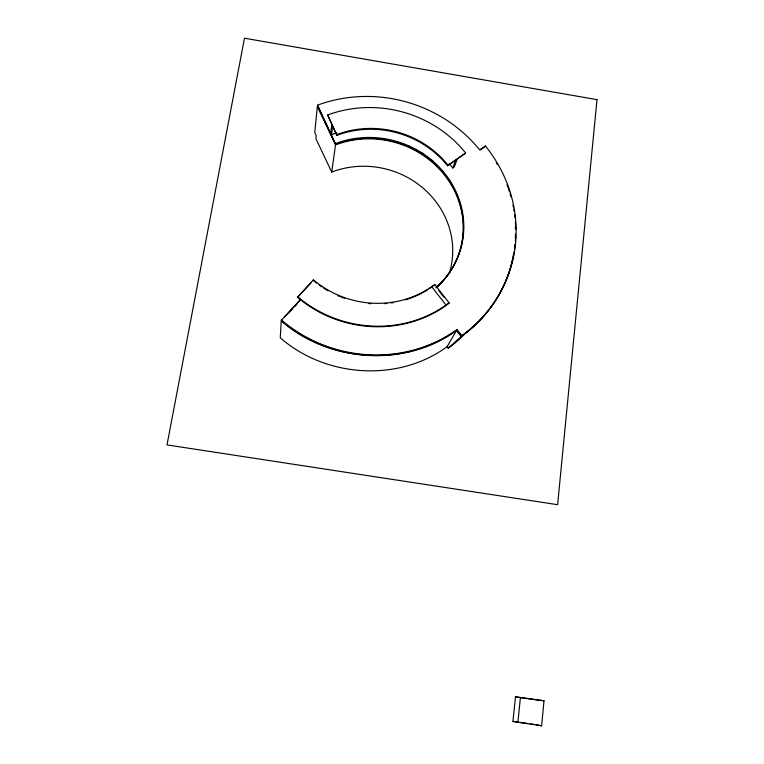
<?xml version="1.0" encoding="UTF-8"?>
<svg xmlns="http://www.w3.org/2000/svg" width="764" height="764" viewBox="0 0 764 764"><rect width="100%" height="100%" fill="white"/><g stroke="black" fill="none" stroke-linecap="round" stroke-linejoin="round"><path stroke-width="1.15" d="M300.491 299.402L281.238 320.498A137.587 128.39 15.5 0 0 456.738 330.105L461.485 336.189A145.236 135.543 15.5 0 0 514.22 251.366M297.54 297.263L313.402 279.805A93.428 86.972 15.6 0 0 431.65 286.653L434.811 284.6L449.184 302.983L445.727 305.648A116.615 108.593 15.6 0 1 297.54 297.263L310.948 282.957M541.609 725.8L544.006 700.76L515.471 696.854L512.959 721.426L541.609 725.8L536.223 724.721M461.485 336.189L461.8 335.663A145.466 135.725 15.5 0 0 485.388 145.962L479.63 149.849A137.797 128.572 15.5 0 0 317.48 105.174L335.616 144.281A91.699 85.549 15.5 0 1 447.914 178.786A91.699 85.549 15.5 0 1 435.948 287.923M517.887 722.438L520.427 697.389M327.67 115.011L336.876 135.352A93.284 86.848 15.6 0 1 447.57 165.778L465.658 153.001A116.806 108.746 15.6 0 0 327.67 115.011L336.876 135.352M330.755 133.051L331.824 124.78M332.598 126.404L331.519 134.655A102.366 95.49 15.5 0 1 336.752 132.85M313.402 279.805L313.316 280.436A93.284 86.848 15.6 0 0 316.611 283.11M331.71 172.072L335.53 144.883L317.327 106.664L314.768 132.564L316.21 135.591L315.895 138.647L331.71 172.072A86.771 81.452 15.3 0 1 423.418 188.422A86.771 81.452 15.3 0 1 449.242 273.598M335.616 144.281L317.48 105.174M447.57 165.778L465.658 153.001M449.232 163.763A102.366 95.49 15.5 0 1 452.794 167.984L455.736 160.268M457.216 159.275L454.255 167.001L452.794 167.984M485.054 146.755L485.388 145.962M429.693 288.42A93.284 86.848 15.6 0 0 431.383 287.264L431.65 286.653L446.023 305.065L445.727 305.648M434.811 284.6L431.383 287.264M456.738 330.105L457.044 329.57L461.8 335.663M284.437 317.079L296.432 304.263M298.027 302.554L300.433 299.994M288.4 313.23L292.402 308.962M294.789 306.402L297.186 303.843M461.246 336.59L456.394 330.592L447.093 346.789L448.239 348.222L461.246 336.59A145.074 135.4 15.5 0 0 508.919 272.414M448.239 348.222L452.393 345.099A132.783 124.589 15.3 0 0 463.71 335.043M447.723 346.245C398.732 382.64 325.76 377.693 280.273 337.783L281.219 320.918C328.998 362.709 405.531 368.114 457.063 330.019M480.26 149.983L484.089 147.395M449.184 302.983L446.023 305.065A116.806 108.746 15.6 0 1 297.597 296.661M539.69 700.273L544.006 700.76M515.471 696.854L538.61 700.158M512.959 721.426L517.61 722.085M519.94 722.41L528.086 723.565M530.407 723.89L533.902 724.387M438.842 290.712L443.865 297.139M510.495 267.343A145.074 135.4 15.5 0 1 509.254 271.401M515.337 226.574A145.074 135.4 15.5 0 1 515.413 228.684M515.442 233.965A145.074 135.4 15.5 0 1 515.318 238.187M514.86 244.509A145.074 135.4 15.5 0 1 514.64 246.61M513.398 254.975A145.074 135.4 15.5 0 1 513.007 257.057M512.577 259.13A145.074 135.4 15.5 0 1 510.791 266.33M335.53 144.883A91.594 85.463 15.5 0 1 440.713 170.553A91.594 85.463 15.5 0 1 449.986 271.984M449.356 272.92A91.594 85.463 15.5 0 1 436.607 287.598M427.983 289.527A93.284 86.848 15.6 0 1 420.859 293.605M419.942 294.073A93.284 86.848 15.6 0 1 405.474 299.822M393.183 302.659A93.284 86.848 15.6 0 1 391.092 302.974M386.88 303.47A93.284 86.848 15.6 0 1 384.76 303.652M370.903 303.7A93.284 86.848 15.6 0 1 368.773 303.528M344.698 298.342A93.284 86.848 15.6 0 1 341.67 297.234M340.668 296.843A93.284 86.848 15.6 0 1 337.698 295.601M328.119 290.798A93.284 86.848 15.6 0 1 323.554 288.028M321.778 286.853A93.284 86.848 15.6 0 1 319.161 285.02M336.991 134.521A93.428 86.972 15.6 0 1 447.857 165.005M407.594 145.494A93.027 86.8 15.5 0 1 410.335 146.698M420.84 152.342A93.027 86.8 15.5 0 1 423.848 154.271M431.469 159.924A93.027 86.8 15.5 0 1 433.283 161.452M496.189 162.617A145.236 135.543 15.5 0 1 497.288 164.47M506.99 184.697A145.236 135.543 15.5 0 1 508.098 187.696M508.452 188.708A145.236 135.543 15.5 0 1 509.464 191.735M510.094 193.769A145.236 135.543 15.5 0 1 510.982 196.825M512.988 205.077A145.236 135.543 15.5 0 1 513.398 207.159M513.79 209.24A145.236 135.543 15.5 0 1 514.134 211.332M514.602 214.474A145.236 135.543 15.5 0 1 514.984 217.625M515.375 221.846A145.236 135.543 15.5 0 1 515.729 229.238M515.69 235.579A145.236 135.543 15.5 0 1 515.423 240.861M514.926 246.123A145.236 135.543 15.5 0 1 514.535 249.274M457.044 329.57A137.797 128.572 15.5 0 1 281.276 319.944M335.73 143.489A91.842 85.663 15.5 0 1 448.201 178.041A91.842 85.663 15.5 0 1 436.215 287.331M596.999 99.654L557.615 504.698L167.001 444.906L244.48 38.2L596.999 99.654"/></g></svg>
